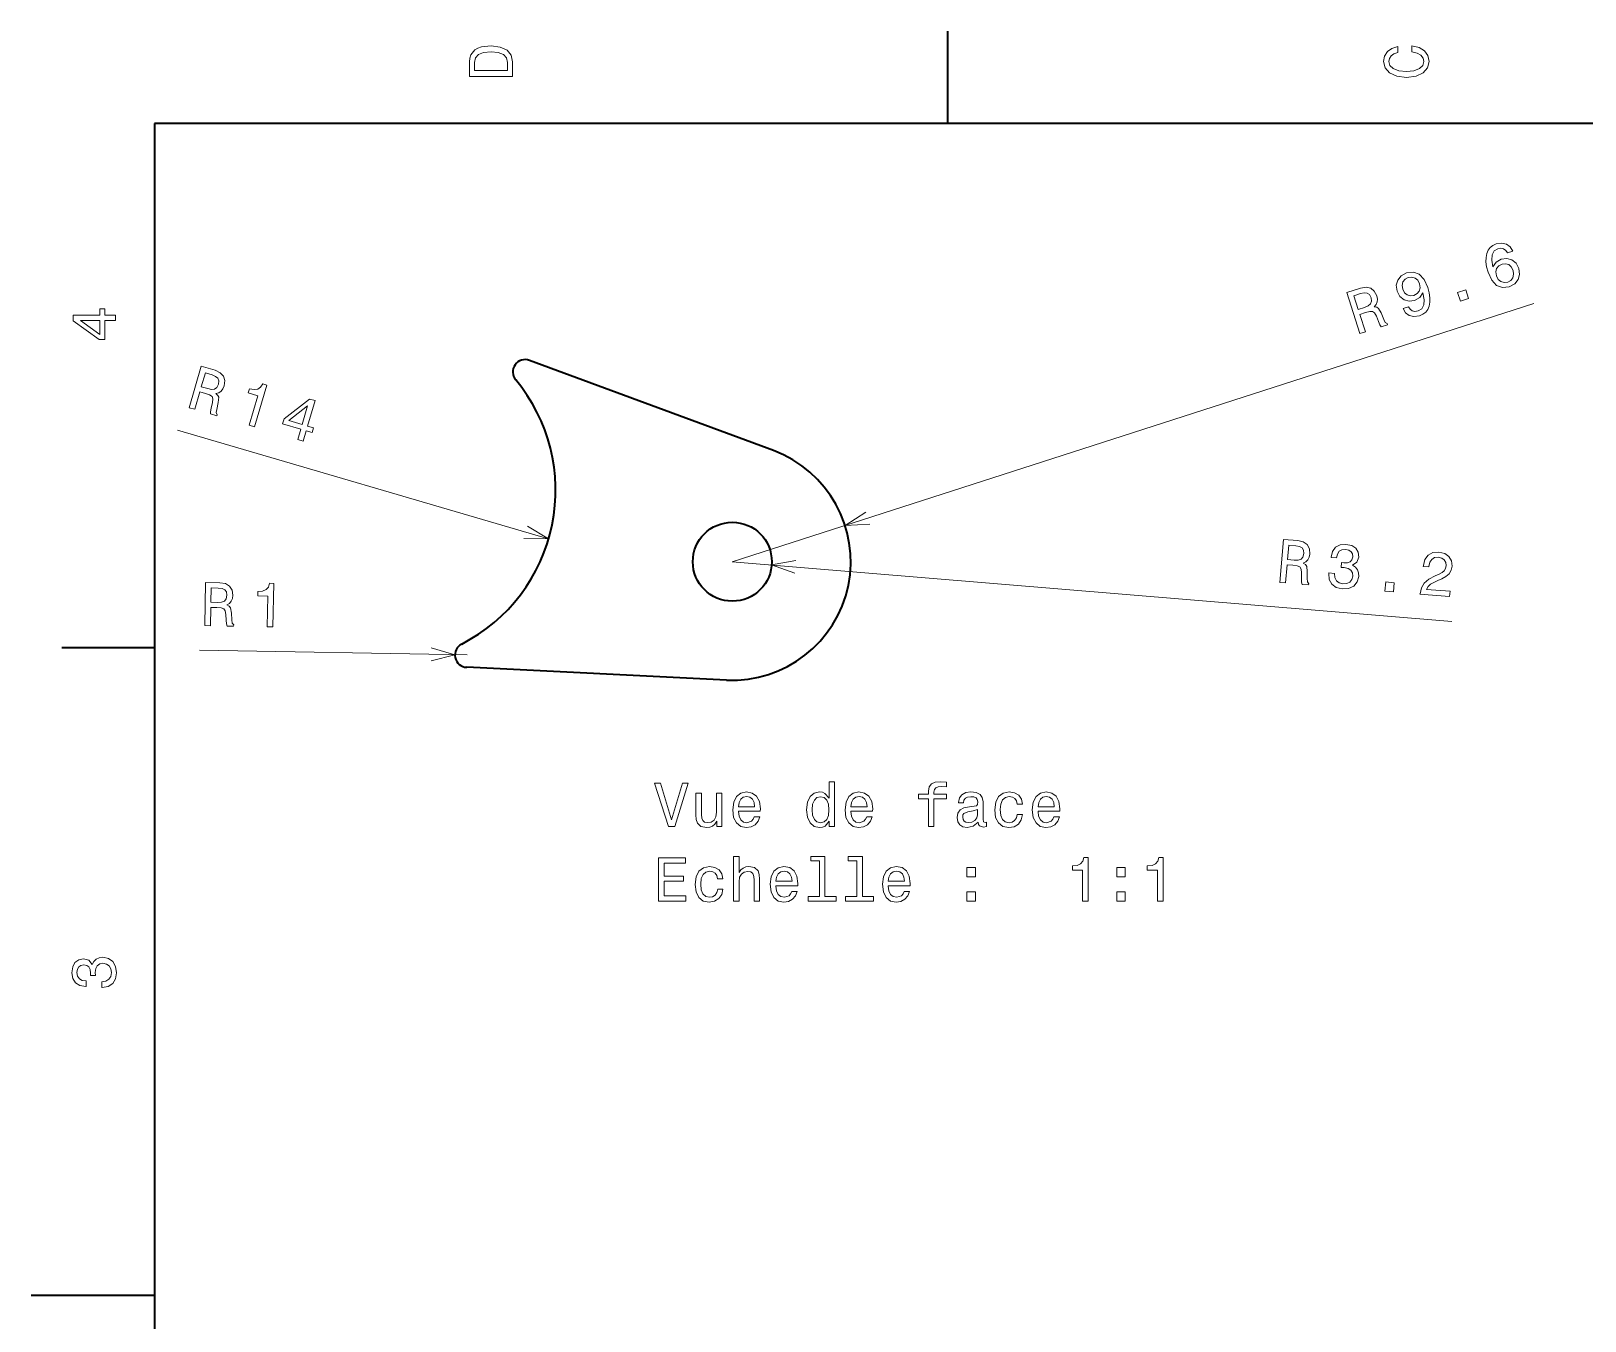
# Model space of a CAD drawing. Extents: x 0 to 297, y 0 to 210.
# Drawn here: x 0 to 126, y 103 to 207.5 of the extents above; entities that cross this region are included whole.
import ezdxf

# ---------------------------------------------------------------- set-up
doc = ezdxf.new("R2010")
doc.units = 0

msp = doc.modelspace()

# ---------------------------------------------------------------- linework, layer by layer
at = {"color": 7, "lineweight": 35, "ltscale": 0.1875}
for p, q in [((74.300003, 200), (74.300003, 207.5)), ((10, 157.5), (2.5, 157.5))]:
    msp.add_line(p, q, dxfattribs=at)
at = {"color": 7, "lineweight": 35}
for p, q in [((287, 200), (10, 200)), ((10, 200), (10, 10)), ((60.174538, 173.492157), (40.397507, 180.80986)), ((56.375042, 154.900131), (35.312691, 155.928421))]:
    msp.add_line(p, q, dxfattribs=at)
at = {"color": 7, "lineweight": 13}
for p, q in [((56.84317, 164.488708), (121.805832, 185.417694)), ((41.953968, 166.332764), (11.872673, 175.164612)), ((56.84317, 164.488708), (115.161209, 159.638504)), ((35.361458, 156.927231), (13.652233, 157.312317))]:
    msp.add_line(p, q, dxfattribs=at)
at = {"color": 7, "lineweight": 35, "ltscale": 0.25}
msp.add_line((10, 105), (0, 105), dxfattribs=at)
at = {"color": 7, "lineweight": 13}
for points in [[(35.533215, 204.994965), (35.533215, 203.829971), (39.033215, 203.829971), (39.033215, 204.994965), (38.922264, 205.544678), (38.584366, 205.953171), (38.034657, 206.205338), (37.283215, 206.296112), (36.516644, 206.215424), (36.21405, 206.114563), (35.971977, 205.973343), (35.644165, 205.56485), (35.563473, 205.297562)], [(35.951801, 204.959656), (36.027451, 205.342941), (36.259438, 205.605194), (36.672985, 205.761536), (37.283215, 205.811966), (37.873272, 205.756485), (38.286816, 205.600143), (38.533936, 205.332855), (38.614628, 204.959656), (38.614628, 204.298996), (35.951801, 204.298996)], [(111.93206, 205.817017), (112.35569, 205.716141), (112.658287, 205.549713), (112.844887, 205.317734), (112.905403, 205.045395), (112.814629, 204.71759), (112.54229, 204.460388), (112.098488, 204.28891), (111.483215, 204.233429), (110.872986, 204.28891), (110.424141, 204.455338), (110.151802, 204.71254), (110.055984, 205.045395), (110.106415, 205.287476), (110.247627, 205.494247), (110.474571, 205.655624), (110.787247, 205.766571), (110.787247, 206.245682), (110.308144, 206.094391), (109.94503, 205.832138), (109.718086, 205.474075), (109.637398, 205.045395), (109.763474, 204.510818), (110.116501, 204.10231), (110.696472, 203.840057), (111.483215, 203.749283), (112.269958, 203.840057), (112.84993, 204.10231), (113.208, 204.510818), (113.329041, 205.045395), (113.233215, 205.51442), (112.965927, 205.892654), (112.527161, 206.159943), (111.93206, 206.301163)], [(120.115646, 189.660736), (119.89917, 190.020172), (119.595169, 190.240143), (119.209991, 190.317398), (118.767464, 190.243713), (118.495071, 190.118866), (118.279648, 189.948792), (118.111572, 189.730392), (117.997208, 189.460403), (117.938263, 189.149994), (117.936264, 188.794357), (117.991241, 188.393494), (118.109673, 187.960083), (118.406082, 187.303192), (118.800583, 186.884537), (119.275688, 186.709091), (119.826591, 186.775314), (120.264374, 187.011719), (120.546913, 187.351776), (120.662888, 187.781235), (120.599121, 188.258743), (120.370598, 188.688477), (120.036896, 188.967758), (119.624931, 189.078766), (119.177765, 189.019485), (118.75267, 188.77655), (118.5, 188.393143), (118.401894, 188.944366), (118.433327, 189.373077), (118.595856, 189.674469), (118.89753, 189.85643), (119.149918, 189.895355), (119.364799, 189.853317), (119.538933, 189.723969), (119.674026, 189.518463)], [(111.217529, 185.019043), (111.411713, 184.663025), (111.712456, 184.436707), (112.097641, 184.359451), (112.551315, 184.431442), (112.8237, 184.55629), (113.050278, 184.724655), (113.218353, 184.943054), (113.332718, 185.213028), (113.391663, 185.523438), (113.392105, 185.883881), (113.333885, 186.278412), (113.218704, 186.71817), (112.919037, 187.368713), (112.524536, 187.787354), (112.054237, 187.96434), (111.506584, 187.90448), (111.063995, 187.666519), (110.783005, 187.321655), (110.667038, 186.892212), (110.734055, 186.421036), (110.959328, 185.984955), (111.297836, 185.70723), (111.704987, 185.594666), (112.155411, 185.660309), (112.577255, 185.896881), (112.828369, 186.285095), (112.923233, 185.727524), (112.8918, 185.298813), (112.729263, 184.997421), (112.430847, 184.821808), (112.17041, 184.774994), (111.953979, 184.821823), (111.779846, 184.951172), (111.659149, 185.161316)], [(120.13504, 188.103928), (120.179665, 187.7845), (120.119492, 187.510788), (119.952972, 187.287598), (119.699615, 187.152985), (119.40094, 187.109741), (119.136986, 187.188965), (118.923546, 187.374527), (118.782913, 187.663025), (118.735031, 187.976105), (118.796753, 188.24501), (118.971176, 188.460159), (119.251778, 188.608856), (119.528, 188.639557), (119.779266, 188.566849), (119.986359, 188.384537)], [(107.723557, 182.982056), (108.169983, 183.12587), (107.716858, 184.532349), (108.172882, 184.67926), (108.513535, 184.773117), (108.746399, 184.773956), (108.912643, 184.652679), (109.051888, 184.384918), (109.215073, 183.960632), (109.335121, 183.686691), (109.446854, 183.537247), (109.950882, 183.699631), (109.921494, 183.790833), (109.767784, 183.889664), (109.648964, 184.126907), (109.442154, 184.653717), (109.232193, 185.025848), (109.081573, 185.115082), (108.879379, 185.150604), (109.03273, 185.332474), (109.113014, 185.543793), (109.131371, 185.782837), (109.078209, 186.046539), (108.881104, 186.428101), (108.59166, 186.668655), (108.21608, 186.748993), (107.763947, 186.672211), (106.650284, 186.313431)], [(111.198135, 186.575851), (111.150253, 186.888931), (111.208885, 187.16745), (111.372154, 187.384308), (111.628754, 187.525253), (111.928986, 187.56369), (112.19294, 187.484482), (112.401581, 187.297363), (112.550262, 187.016769), (112.594894, 186.697342), (112.533173, 186.428421), (112.357208, 186.218079), (112.079849, 186.075745), (111.800369, 186.038681), (111.549118, 186.111389), (111.343567, 186.28891)], [(115.860405, 185.6035), (116.522842, 185.81691), (116.292419, 186.53215), (115.629974, 186.318741)], [(107.770592, 186.223984), (108.072693, 186.28952), (108.308487, 186.264816), (108.492218, 186.138565), (108.620476, 185.888458), (108.66217, 185.594589), (108.586693, 185.384827), (108.393715, 185.22728), (108.09903, 185.10585), (107.585403, 184.940369), (107.228165, 186.049225)], [(6.833213, 184.02739), (6.833213, 184.481277), (5.965778, 184.481277), (5.965778, 184.98056), (5.56232, 184.98056), (5.56232, 184.481277), (3.408862, 184.481277), (3.408862, 184.022339), (5.521974, 182.489197), (5.965778, 182.489197), (5.965778, 184.02739)], [(5.56232, 182.912827), (3.993876, 184.02739), (5.56232, 184.02739)], [(12.813538, 176.972794), (13.263561, 176.840668), (13.679832, 178.258499), (14.139534, 178.12352), (14.474003, 178.009552), (14.667027, 177.879303), (14.736279, 177.685516), (14.700844, 177.385803), (14.597176, 176.943192), (14.542385, 176.64917), (14.550728, 176.462769), (15.058823, 176.313583), (15.085815, 176.405533), (15.014297, 176.5737), (15.049465, 176.836685), (15.174713, 177.388596), (15.210369, 177.814392), (15.136013, 177.97287), (14.988804, 178.115967), (15.21788, 178.180099), (15.403095, 178.309692), (15.552711, 178.49704), (15.657043, 178.74498), (15.708637, 179.171341), (15.604584, 179.53302), (15.339199, 179.810669), (14.922161, 180.00145), (13.799519, 180.331055)], [(14.675587, 179.627075), (14.962238, 179.511368), (15.143322, 179.358337), (15.224247, 179.15062), (15.189659, 178.871689), (15.058868, 178.605225), (14.87849, 178.474228), (14.630325, 178.452484), (14.318363, 178.517792), (13.800594, 178.6698), (14.12878, 179.787613)], [(17.678089, 175.544571), (18.118435, 175.415283), (19.111519, 178.797729), (18.782471, 178.894333), (18.608704, 178.624725), (18.376251, 178.477478), (18.076012, 178.439484), (17.696884, 178.508743), (17.596012, 178.165176), (18.379925, 177.935028)], [(21.616047, 174.388382), (22.051556, 174.260529), (22.295918, 175.092819), (22.774979, 174.952179), (22.888638, 175.339294), (22.409576, 175.47995), (23.016224, 177.546188), (22.575878, 177.675476), (20.509548, 176.079834), (20.384525, 175.654007), (21.860413, 175.220688)], [(20.904655, 175.921783), (22.415913, 177.112732), (21.974068, 175.607803)], [(101.224945, 162.804459), (101.692352, 162.765594), (101.814819, 164.238174), (102.292282, 164.198456), (102.642838, 164.154129), (102.858124, 164.065369), (102.964951, 163.889481), (102.990555, 163.588776), (102.978058, 163.134354), (102.983551, 162.835327), (103.029236, 162.654404), (103.556953, 162.610519), (103.564896, 162.706009), (103.460999, 162.856339), (103.442535, 163.121033), (103.454163, 163.686859), (103.403419, 164.111115), (103.298691, 164.251404), (103.125702, 164.361938), (103.337189, 164.470871), (103.492538, 164.635071), (103.601395, 164.848679), (103.653702, 165.112549), (103.618454, 165.540573), (103.443756, 165.873917), (103.12793, 166.092484), (102.681038, 166.19545), (101.51503, 166.292419)], [(102.514832, 165.779114), (102.818909, 165.723465), (103.027077, 165.610001), (103.148148, 165.422806), (103.170387, 165.142624), (103.095886, 164.855301), (102.945557, 164.690674), (102.706848, 164.619446), (102.388123, 164.620651), (101.850357, 164.665375), (101.946915, 165.826355)], [(105.192459, 163.577713), (105.189529, 163.542526), (105.229813, 163.05336), (105.435936, 162.671844), (105.78862, 162.409729), (106.274048, 162.283325), (106.803848, 162.325287), (107.214264, 162.513824), (107.494812, 162.844742), (107.622894, 163.289551), (107.607353, 163.589417), (107.516846, 163.839859), (107.351379, 164.040863), (107.121429, 164.196625), (107.47068, 164.440842), (107.622223, 164.863464), (107.579437, 165.261749), (107.387985, 165.576248), (107.051636, 165.791458), (106.574585, 165.896927), (106.11557, 165.854141), (105.750397, 165.661835), (105.494972, 165.328842), (105.380707, 164.867706), (105.377785, 164.83252), (105.825089, 164.795319), (105.892044, 165.113632), (106.041946, 165.333954), (106.26474, 165.457123), (106.565445, 165.482712), (106.823441, 165.420776), (107.005646, 165.299347), (107.107033, 165.118851), (107.133041, 164.883896), (107.067322, 164.641403), (106.932907, 164.48558), (106.713463, 164.402618), (106.424484, 164.396286), (106.228889, 164.417603), (106.195869, 164.020569), (106.44297, 164.010132), (106.755844, 163.938568), (106.982025, 163.798309), (107.106445, 163.590591), (107.135391, 163.330093), (107.055862, 163.043182), (106.892136, 162.839203), (106.649658, 162.722733), (106.339325, 162.702988), (106.026871, 162.779587), (105.80822, 162.949585), (105.682533, 163.202957), (105.654831, 163.539261)], [(112.587875, 161.859436), (114.985214, 161.660049), (115.021164, 162.09227), (113.126404, 162.249847), (113.251602, 162.477295), (113.44883, 162.658249), (114.036377, 162.968689), (114.345444, 163.094803), (114.695129, 163.28334), (114.95224, 163.514984), (115.11261, 163.800217), (115.190872, 164.132782), (115.140541, 164.562057), (114.931915, 164.913406), (114.587601, 165.154587), (114.126465, 165.26886), (113.636879, 165.223541), (113.250343, 165.017838), (112.982773, 164.660538), (112.860977, 164.169662), (112.855133, 164.099304), (113.312485, 164.061264), (113.315826, 164.101471), (113.389481, 164.439468), (113.546082, 164.679489), (113.775574, 164.822342), (114.06665, 164.85379), (114.353966, 164.779297), (114.559631, 164.635666), (114.684052, 164.427963), (114.713829, 164.177505), (114.659424, 163.949249), (114.547623, 163.761185), (114.372589, 163.603683), (114.138908, 163.471298), (113.82901, 163.335129), (113.310555, 163.064484), (112.936188, 162.761612), (112.696686, 162.376678), (112.589127, 161.874512)], [(14.081017, 159.305023), (14.549961, 159.296707), (14.576168, 160.774139), (15.055199, 160.76564), (15.407902, 160.744247), (15.628517, 160.669724), (15.746586, 160.501175), (15.791733, 160.202774), (15.808895, 159.748505), (15.83387, 159.45047), (15.891251, 159.272919), (16.420704, 159.263519), (16.422405, 159.359329), (16.308933, 159.502579), (16.273247, 159.765488), (16.247967, 160.330872), (16.169666, 160.750916), (16.056019, 160.884079), (15.87619, 160.983109), (16.080124, 161.105591), (16.224442, 161.279572), (16.319141, 161.499817), (16.354137, 161.766541), (16.291054, 162.191345), (16.094994, 162.512604), (15.765591, 162.710114), (15.312935, 162.783722), (14.143089, 162.804474)], [(19.150101, 159.215103), (19.608963, 159.20697), (19.671482, 162.731628), (19.328598, 162.737717), (19.232376, 162.431732), (19.04718, 162.22821), (18.7677, 162.112106), (18.383762, 162.078568), (18.377411, 161.720566), (19.194286, 161.70607)], [(109.744232, 162.095932), (110.437805, 162.038239), (110.500092, 162.787094), (109.806519, 162.844788)], [(15.174229, 162.357437), (15.481281, 162.321732), (15.696404, 162.222076), (15.829422, 162.043182), (15.869884, 161.765045), (15.81427, 161.473465), (15.674995, 161.299408), (15.441433, 161.212753), (15.123314, 161.193176), (14.583771, 161.202744), (14.604431, 162.367554)], [(52.797848, 146.537125), (51.920326, 143.556564), (51.017586, 146.537125), (50.538479, 146.537125), (51.668163, 143.032074), (52.172485, 143.032074), (53.276955, 146.537125)], [(64.684738, 143.450668), (64.684738, 143.032074), (65.12854, 143.032074), (65.12854, 146.653107), (64.689774, 146.653107), (64.689774, 145.326736), (64.351883, 145.710022), (64.145111, 145.800812), (63.908077, 145.836105), (63.479401, 145.735245), (63.146549, 145.45282), (62.929691, 144.998932), (62.854042, 144.388702), (62.929691, 143.778473), (63.146549, 143.319534), (63.479401, 143.032074), (63.908077, 142.936249), (64.145111, 142.971558), (64.356926, 143.062332)], [(72.743813, 145.271271), (72.743813, 143.032074), (73.187622, 143.032074), (73.187622, 145.271271), (74.196259, 145.271271), (74.196259, 145.649506), (73.187622, 145.649506), (73.187622, 145.815933), (73.222916, 146.01767), (73.338913, 146.153839), (73.535599, 146.234528), (73.818024, 146.264786), (74.196259, 146.244614), (74.196259, 146.627899), (73.717155, 146.653107), (73.28344, 146.607727), (72.980843, 146.471558), (72.799286, 146.234528), (72.743813, 145.896622), (72.743813, 145.649506), (71.931854, 145.649506), (71.931854, 145.271271)], [(56.000298, 145.74028), (55.556492, 145.74028), (55.556492, 144.17688), (55.506058, 143.813782), (55.359806, 143.551529), (55.132862, 143.390137), (54.835312, 143.339706), (54.598278, 143.380051), (54.446983, 143.501099), (54.361248, 143.70787), (54.341076, 144.000366), (54.341076, 145.74028), (53.89727, 145.74028), (53.89727, 143.960022), (53.912399, 143.601959), (54.008221, 143.304413), (54.300728, 143.032074), (54.769749, 142.936249), (55.021912, 142.971558), (55.23877, 143.062332), (55.425369, 143.218674), (55.576664, 143.445618), (55.576664, 143.032074), (56.000298, 143.032074)], [(57.33675, 144.257584), (59.111969, 144.257584), (59.117012, 144.464355), (59.03632, 145.044327), (58.814415, 145.478043), (58.461391, 145.74028), (57.992371, 145.836105), (57.533436, 145.735245), (57.180412, 145.45282), (56.953465, 144.993896), (56.872776, 144.388702), (56.948421, 143.768387), (57.175369, 143.314499), (57.52335, 143.032074), (57.977242, 142.936249), (58.370613, 143.001816), (58.693378, 143.173279), (58.930412, 143.445618), (59.066578, 143.808731), (58.627819, 143.808731), (58.537041, 143.606995), (58.405914, 143.455704), (58.032715, 143.334671), (57.745255, 143.390137), (57.528393, 143.56665), (57.387184, 143.854126), (57.33675, 144.242447)], [(57.33675, 144.630783), (57.392227, 144.97876), (57.528393, 145.235962), (57.735168, 145.392303), (58.0075, 145.447784), (58.274792, 145.392303), (58.481564, 145.235962), (58.607643, 144.97876), (58.653034, 144.630783)], [(63.983727, 145.437698), (64.27623, 145.367096), (64.498138, 145.17041), (64.629257, 144.84259), (64.679688, 144.388702), (64.629257, 143.929764), (64.498138, 143.601959), (64.27623, 143.400223), (63.983727, 143.334671), (63.706348, 143.400223), (63.494534, 143.601959), (63.353321, 143.934814), (63.307934, 144.388702), (63.353321, 144.837555), (63.494534, 145.165359), (63.706348, 145.367096)], [(66.444824, 144.257584), (68.220039, 144.257584), (68.225082, 144.464355), (68.144386, 145.044327), (67.922485, 145.478043), (67.569458, 145.74028), (67.100441, 145.836105), (66.64151, 145.735245), (66.288483, 145.45282), (66.061539, 144.993896), (65.980843, 144.388702), (66.056496, 143.768387), (66.28344, 143.314499), (66.631424, 143.032074), (67.085312, 142.936249), (67.478683, 143.001816), (67.801453, 143.173279), (68.038483, 143.445618), (68.174652, 143.808731), (67.735886, 143.808731), (67.645111, 143.606995), (67.513985, 143.455704), (67.140785, 143.334671), (66.853325, 143.390137), (66.636459, 143.56665), (66.495255, 143.854126), (66.444824, 144.242447)], [(66.444824, 144.630783), (66.500298, 144.97876), (66.636459, 145.235962), (66.843231, 145.392303), (67.11557, 145.447784), (67.382858, 145.392303), (67.58963, 145.235962), (67.715714, 144.97876), (67.761101, 144.630783)], [(76.773354, 143.385101), (76.773354, 143.369965), (76.798569, 143.198502), (76.874214, 143.077469), (77.19194, 142.981644), (77.439056, 143.021988), (77.439056, 143.364929), (77.333145, 143.349792), (77.19194, 143.415359), (77.166725, 143.617096), (77.166725, 145.019104), (77.106201, 145.377182), (76.929688, 145.629333), (76.622055, 145.78064), (76.188339, 145.836105), (75.764709, 145.775589), (75.452026, 145.604126), (75.255341, 145.336823), (75.189774, 144.98381), (75.189774, 144.953537), (75.588196, 144.953537), (75.623497, 145.165359), (75.734444, 145.31665), (75.916, 145.40744), (76.17321, 145.442734), (76.420326, 145.417526), (76.59684, 145.341873), (76.702744, 145.210754), (76.738052, 145.02919), (76.71788, 144.817383), (76.637184, 144.711472), (76.435455, 144.661041), (76.057213, 144.620697), (75.623497, 144.529907), (75.315857, 144.36853), (75.1343, 144.116364), (75.078827, 143.743164), (75.129257, 143.410309), (75.285599, 143.163193), (75.537758, 143.006851), (75.885742, 142.951385), (76.354767, 143.057297)], [(79.925369, 144.84259), (80.364128, 144.84259), (80.273346, 145.246048), (80.056488, 145.563782), (79.718597, 145.760468), (79.279831, 145.836105), (78.795685, 145.735245), (78.427528, 145.45282), (78.195541, 144.993896), (78.114853, 144.378616), (78.190498, 143.768387), (78.417442, 143.314499), (78.775513, 143.032074), (79.264709, 142.936249), (79.698425, 143.011902), (80.036316, 143.223709), (80.268311, 143.556564), (80.369171, 144.000366), (79.945541, 144.000366), (79.869888, 143.717957), (79.728683, 143.506134), (79.526955, 143.375015), (79.279831, 143.334671), (78.972198, 143.400223), (78.750298, 143.601959), (78.614128, 143.929764), (78.568741, 144.393738), (78.614128, 144.847641), (78.755341, 145.175446), (78.982285, 145.377182), (79.279831, 145.447784), (79.542084, 145.40239), (79.73877, 145.286392), (79.869888, 145.094757)], [(81.624939, 144.257584), (83.400146, 144.257584), (83.405197, 144.464355), (83.324501, 145.044327), (83.1026, 145.478043), (82.749573, 145.74028), (82.280556, 145.836105), (81.821625, 145.735245), (81.468597, 145.45282), (81.241653, 144.993896), (81.160957, 144.388702), (81.236603, 143.768387), (81.463547, 143.314499), (81.811539, 143.032074), (82.265427, 142.936249), (82.658798, 143.001816), (82.981567, 143.173279), (83.218597, 143.445618), (83.354767, 143.808731), (82.916, 143.808731), (82.825226, 143.606995), (82.694099, 143.455704), (82.3209, 143.334671), (82.033432, 143.390137), (81.816574, 143.56665), (81.675369, 143.854126), (81.624939, 144.242447)], [(81.624939, 144.630783), (81.680412, 144.97876), (81.816574, 145.235962), (82.023346, 145.392303), (82.295685, 145.447784), (82.562973, 145.392303), (82.769745, 145.235962), (82.895828, 144.97876), (82.941216, 144.630783)], [(76.722916, 143.980194), (76.662399, 143.717957), (76.501015, 143.51622), (76.258942, 143.385101), (75.961395, 143.339706), (75.769745, 143.364929), (75.633583, 143.445618), (75.547852, 143.586823), (75.522629, 143.783508), (75.542801, 143.960022), (75.623497, 144.086105), (75.946259, 144.227325), (76.354767, 144.287842), (76.722916, 144.408875)], [(50.861248, 136.985245), (53.080269, 136.985245), (53.080269, 137.408875), (51.325226, 137.408875), (51.325226, 138.59404), (52.888626, 138.59404), (52.888626, 139.012619), (51.325226, 139.012619), (51.325226, 140.061615), (53.039921, 140.061615), (53.039921, 140.485245), (50.861248, 140.485245)], [(56.948421, 136.985245), (57.392227, 136.985245), (57.392227, 138.548645), (57.437614, 138.906708), (57.58387, 139.168961), (57.810814, 139.330353), (58.113407, 139.390869), (58.355484, 139.340439), (58.506783, 139.204269), (58.582428, 138.977325), (58.607643, 138.674728), (58.607643, 136.985245), (59.051449, 136.985245), (59.051449, 138.765503), (59.031277, 139.123566), (58.940498, 139.421127), (58.642948, 139.693451), (58.17897, 139.789276), (57.926811, 139.753983), (57.709949, 139.658157), (57.528393, 139.506851), (57.392227, 139.300079), (57.392227, 140.606277), (56.948421, 140.606277)], [(63.903034, 140.233078), (63.903034, 137.358444), (62.990211, 137.358444), (62.990211, 136.985245), (65.254616, 136.985245), (65.254616, 137.358444), (64.34684, 137.358444), (64.34684, 140.606277), (63.207069, 140.606277), (63.207069, 140.233078)], [(66.939056, 140.233078), (66.939056, 137.358444), (66.02623, 137.358444), (66.02623, 136.985245), (68.290642, 136.985245), (68.290642, 137.358444), (67.382858, 137.358444), (67.382858, 140.606277), (66.243088, 140.606277), (66.243088, 140.233078)], [(85.2258, 136.985245), (85.684731, 136.985245), (85.684731, 140.510468), (85.341797, 140.510468), (85.251015, 140.20282), (85.069458, 139.996048), (84.792084, 139.875015), (84.408798, 139.834671), (84.408798, 139.476593), (85.2258, 139.476593)], [(91.297844, 136.985245), (91.756775, 136.985245), (91.756775, 140.510468), (91.413834, 140.510468), (91.323059, 140.20282), (91.141502, 139.996048), (90.86412, 139.875015), (90.480835, 139.834671), (90.480835, 139.476593), (91.297844, 139.476593)], [(55.637184, 138.795761), (56.075943, 138.795761), (55.985168, 139.199219), (55.768307, 139.516953), (55.430412, 139.713638), (54.99165, 139.789276), (54.5075, 139.688416), (54.139343, 139.405991), (53.907356, 138.947067), (53.826664, 138.331787), (53.902313, 137.721558), (54.129257, 137.26767), (54.487328, 136.985245), (54.976521, 136.88942), (55.41024, 136.965073), (55.748135, 137.17688), (55.980122, 137.509735), (56.080986, 137.953537), (55.657356, 137.953537), (55.581707, 137.671127), (55.440498, 137.459305), (55.23877, 137.328186), (54.99165, 137.287842), (54.684013, 137.353394), (54.462112, 137.55513), (54.325943, 137.882935), (54.280556, 138.346924), (54.325943, 138.800812), (54.467155, 139.128616), (54.694099, 139.330353), (54.99165, 139.400955), (55.253899, 139.35556), (55.450584, 139.239563), (55.581707, 139.047928)], [(60.372772, 138.210754), (62.147991, 138.210754), (62.153034, 138.417526), (62.072342, 138.997498), (61.850441, 139.431213), (61.497414, 139.693451), (61.028393, 139.789276), (60.569462, 139.688416), (60.216434, 139.405991), (59.989491, 138.947067), (59.908798, 138.341873), (59.984447, 137.721558), (60.211391, 137.26767), (60.559372, 136.985245), (61.013264, 136.88942), (61.406635, 136.954987), (61.729401, 137.12645), (61.966434, 137.398788), (62.1026, 137.761902), (61.663841, 137.761902), (61.573063, 137.560165), (61.44194, 137.408875), (61.068741, 137.287842), (60.781277, 137.343307), (60.564415, 137.519821), (60.423206, 137.807297), (60.372772, 138.195618)], [(60.372772, 138.583954), (60.428249, 138.931931), (60.564415, 139.189133), (60.771191, 139.345474), (61.043526, 139.400955), (61.310814, 139.345474), (61.517586, 139.189133), (61.643669, 138.931931), (61.689056, 138.583954)], [(69.480843, 138.210754), (71.256058, 138.210754), (71.261101, 138.417526), (71.180412, 138.997498), (70.958511, 139.431213), (70.605484, 139.693451), (70.136459, 139.789276), (69.677528, 139.688416), (69.324509, 139.405991), (69.097557, 138.947067), (69.016869, 138.341873), (69.092514, 137.721558), (69.319458, 137.26767), (69.667442, 136.985245), (70.121338, 136.88942), (70.514709, 136.954987), (70.837471, 137.12645), (71.074509, 137.398788), (71.21067, 137.761902), (70.771912, 137.761902), (70.681129, 137.560165), (70.550011, 137.408875), (70.176811, 137.287842), (69.889343, 137.343307), (69.672485, 137.519821), (69.531281, 137.807297), (69.480843, 138.195618)], [(69.480843, 138.583954), (69.536316, 138.931931), (69.672485, 139.189133), (69.879257, 139.345474), (70.151596, 139.400955), (70.418884, 139.345474), (70.625656, 139.189133), (70.75174, 138.931931), (70.797127, 138.583954)], [(75.860527, 138.942017), (76.556488, 138.942017), (76.556488, 139.693451), (75.860527, 139.693451)], [(88.004616, 138.942017), (88.700577, 138.942017), (88.700577, 139.693451), (88.004616, 139.693451)], [(75.860527, 136.985245), (76.556488, 136.985245), (76.556488, 137.736679), (75.860527, 137.736679)], [(88.004616, 136.985245), (88.700577, 136.985245), (88.700577, 137.736679), (88.004616, 137.736679)], [(5.73379, 129.979111), (5.769093, 129.979111), (6.253242, 130.059799), (6.616354, 130.296829), (6.848343, 130.670029), (6.934078, 131.164276), (6.848343, 131.688766), (6.626441, 132.082138), (6.273415, 132.334305), (5.819525, 132.425079), (5.521974, 132.384735), (5.279899, 132.273788), (5.0933, 132.092224), (4.957133, 131.850143), (4.684798, 132.177963), (4.251081, 132.293961), (3.857709, 132.218307), (3.560158, 132.00145), (3.373559, 131.648422), (3.307997, 131.164276), (3.388689, 130.710388), (3.610591, 130.362396), (3.963617, 130.135452), (4.432637, 130.059799), (4.46794, 130.059799), (4.46794, 130.508652), (4.145173, 130.548996), (3.913184, 130.680115), (3.771974, 130.891937), (3.721542, 131.189484), (3.761888, 131.451736), (3.867795, 131.643372), (4.039265, 131.759369), (4.271254, 131.804764), (4.518372, 131.759369), (4.684798, 131.638336), (4.785663, 131.426514), (4.815922, 131.139053), (4.810879, 130.942368), (5.209294, 130.942368), (5.199208, 131.189484), (5.244596, 131.507217), (5.365634, 131.744247), (5.56232, 131.885452), (5.819525, 131.935883), (6.112032, 131.880417), (6.328891, 131.734161), (6.465058, 131.502167), (6.510447, 131.194534), (6.460014, 130.876801), (6.308718, 130.644821), (6.066643, 130.498566), (5.73379, 130.443085)]]:
    msp.add_lwpolyline(points, close=True, dxfattribs=at)
for points in [[(67.660721, 168.517639), (65.980667, 167.432526), (67.97818, 167.532227)], [(39.954533, 166.38031), (41.953968, 166.332764), (40.246178, 167.373657)], [(62.000267, 164.579224), (60.032162, 164.22348), (61.914463, 163.547516)], [(32.420883, 156.46167), (34.36161, 156.944977), (32.439247, 157.496796)]]:
    msp.add_lwpolyline(points, dxfattribs=at)
at = {"color": 7, "lineweight": 35}
msp.add_circle((56.84317, 164.488708), 3.2, dxfattribs=at)
for centre, radius, start, end in [((40.050488, 179.872009), 1, 69.694998, 219.768567), ((28.520967, 170.276688), 14, 297.131387, 39.768561), ((56.84317, 164.488708), 9.6, 267.204954, 69.694998), ((35.361458, 156.927231), 1, 117.131379, 267.204954)]:
    msp.add_arc(centre, radius, start, end, dxfattribs=at)

doc.saveas('drawing.dxf')
